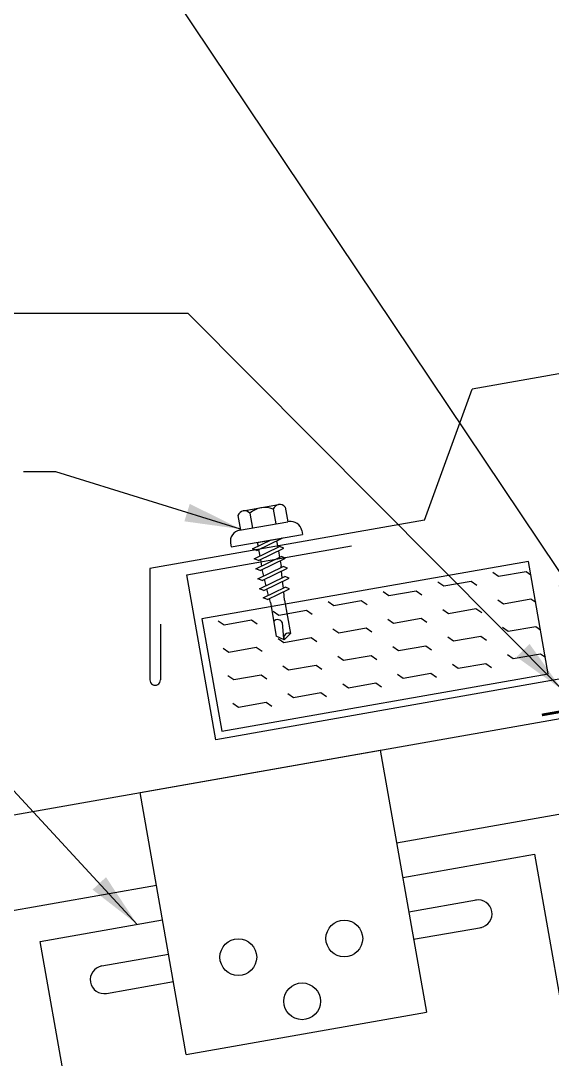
# Model space of a CAD drawing. Header units: inches. Extents: x 4.9 to 41.2, y 6.3 to 41.2.
# Drawn here: x 18.88 to 23.65, y 21 to 30.32 of the extents above; entities that cross this region are included whole.
import ezdxf

# ---------------------------------------------------------------- set-up
doc = ezdxf.new("R2010")
doc.units = ezdxf.units.IN
doc.header["$MEASUREMENT"] = 0
for name, color, linetype in [('CLIP', 5, 'Continuous'), ('CLO', 3, 'Continuous'), ('DIM', 7, 'Continuous'), ('FASTENER', 9, 'Continuous'), ('HATCH', 8, 'Continuous'), ('PANEL', 11, 'Continuous'), ('THERMAL', 3, 'Continuous'), ('TRIM', 6, 'Continuous')]:
    doc.layers.add(name, color=color, linetype=linetype)
doc.styles.add('TEXT1', font='ROMANS.shx', dxfattribs={"width": 0.75, "height": 0.375})
doc.dimstyles.new('DETAIL$7', dxfattribs={"dimscale": 4, "dimtxt": 0.09375, "dimasz": 0.125, "dimexe": 0.0625, "dimexo": 0.125, "dimgap": 0.0625, "dimtad": 1, "dimdec": 4, "dimzin": 3, "dimdsep": 46, "dimlunit": 4, "dimtxsty": 'TEXT1', "dimblk": 'ARCHTICK', "dimcen": 0.0625, "dimclrd": 7, "dimclre": 7, "dimclrt": 2, "dimadec": 0, "dimazin": 0, "dimtfac": 0.59375, "dimtdec": 4, "dimtmove": 0, "dimatfit": 3, "dimfxl": 0, "dimfrac": 2, "dimtolj": 1, "dimtzin": 3, "dimarcsym": 0})

# ---------------------------------------------------------------- blocks, each defined once
blk = doc.blocks.new('A$C40D92978')
at = {"layer": 'CLO'}
blk.add_lwpolyline([(1.0744, 2.4192), (2.1552, 2.6098, -0.414214), (2.2595, 2.5368), (2.3487, 2.031, -0.414214), (2.2757, 1.9268), (1.4681, 1.7844, 0.414214), (1.3951, 1.6801), (1.399, 1.6581, 0.362577), (1.4872, 1.5837), (2.3532, 1.5794, -0.362577), (2.4414, 1.5051), (2.5536, 0.8692, -0.377256), (2.4917, 0.7677), (1.4244, 0.4348)], format="xyb", dxfattribs=at)
at = {"layer": 'CLO', "const_width": 0.0239}
blk.add_lwpolyline([(2.668, 0.22), (1.4986, 0.0138), (1.0484, 2.5509), (0.0021, 2.3664)], dxfattribs=at)
blk = doc.blocks.new('MB_DW4')
at = {"layer": 'FASTENER'}
for p, q in [((-0.2171, 0.3051), (-0.2171, 0.1712)), ((-0.1627, 0.3366), (0.1592, 0.3366)), ((-0.1083, 0.3051), (-0.1083, 0.1712)), ((0.1048, 0.3051), (0.1048, 0.1712)), ((0.2136, 0.3051), (0.2136, 0.1712)), ((-0.2257, 0.1712), (0.2136, 0.1712)), ((-0.3257, 0.0712), (-0.3257, 0.0369)), ((-0.3257, 0.0369), (0.3222, 0.0369)), ((-0.141, -0.014), (0.0373, 0.0369)), ((-0.1053, -0.0341), (0.1375, 0.0352)), ((-0.088, 0.0369), (-0.088, 0.0011)), ((-0.088, 0.0369), (0.0845, 0.0369)), ((0.0845, 0.0369), (0.1344, 0.0369)), ((0.0845, 0.0201), (0.0845, -0.0405)), ((0.1375, 0.0352), (0.1344, 0.0369)), ((0.3222, 0.0712), (0.3222, 0.0369)), ((-0.1053, -0.0341), (-0.141, -0.014)), ((-0.141, -0.1049), (0.1018, -0.0356)), ((-0.1053, -0.125), (0.1375, -0.0557)), ((-0.088, -0.0292), (-0.088, -0.0898)), ((0.0845, -0.0708), (0.0845, -0.1314)), ((0.1375, -0.0557), (0.1018, -0.0356)), ((-0.1053, -0.125), (-0.141, -0.1049)), ((-0.141, -0.1958), (0.1018, -0.1265)), ((-0.1053, -0.2159), (0.1375, -0.1466)), ((-0.088, -0.1201), (-0.088, -0.1807)), ((0.0845, -0.1617), (0.0845, -0.211)), ((0.1375, -0.1466), (0.1018, -0.1265)), ((-0.1053, -0.2159), (-0.141, -0.1958)), ((-0.141, -0.2867), (0.1018, -0.2174)), ((-0.1053, -0.3068), (0.1375, -0.2375)), ((-0.0838, -0.2704), (-0.088, -0.211)), ((0.0771, -0.3153), (0.0815, -0.2535)), ((0.0837, -0.2226), (0.0845, -0.211)), ((0.1375, -0.2375), (0.1018, -0.2174)), ((-0.1053, -0.3068), (-0.141, -0.2867)), ((-0.141, -0.3776), (0.1018, -0.3083)), ((-0.1053, -0.3977), (0.1375, -0.3284)), ((-0.0775, -0.3595), (-0.0817, -0.3001)), ((0.0706, -0.4081), (0.075, -0.3463)), ((0.1375, -0.3284), (0.1018, -0.3083)), ((-0.1053, -0.3977), (-0.141, -0.3776)), ((-0.122, -0.4631), (0.0885, -0.403)), ((-0.0864, -0.4832), (-0.122, -0.4631)), ((-0.0864, -0.4832), (0.1242, -0.4231)), ((-0.0712, -0.4486), (-0.0754, -0.3892)), ((0.063, -0.5152), (0.0684, -0.439)), ((0.1242, -0.4231), (0.0885, -0.403)), ((-0.0665, -0.5155), (-0.0691, -0.4783)), ((-0.0665, -0.5155), (-0.0665, -0.82)), ((0.063, -0.5159), (0.063, -0.82)), ((-0.0031, -0.8538), (0.009, -0.7138)), ((-0.0017, -0.8656), (-0.0665, -0.82)), ((-0.0017, -0.8656), (0.063, -0.82))]:
    blk.add_line(p, q, dxfattribs=at)
for centre, radius, start, end in [((-0.1627, 0.2738), 0.0628, 29.87542, 150.12458), ((-0.0017, 0.141), 0.1956, 56.99743, 123.00257), ((0.1592, 0.2738), 0.0628, 29.87542, 150.12458), ((-0.2257, 0.0712), 0.1, 90, 180), ((0.2222, 0.0712), 0.1, 0, 90), ((0.073, -0.5159), 0.01, 175.94836, 180), ((-0.0363, -0.7227), 0.0461, 11.14455, 130.906), ((0.039, -0.8547), 0.0422, 55.45845, 194.84539)]:
    blk.add_arc(centre, radius, start, end, dxfattribs=at)
blk = doc.blocks.new('*X6')
at = {"color": 0}
for p, q in [((1.25, 1), (1.2942, 1.0442)), ((1.75, 1), (1.7942, 1.0442)), ((2.25, 1), (2.2942, 1.0442)), ((2.75, 1), (2.7942, 1.0442)), ((3.25, 1), (3.2942, 1.0442)), ((3.75, 1), (3.7942, 1.0442)), ((0.9629, 0.9629), (1, 1)), ((1, 1), (1.25, 1)), ((1.4558, 0.9558), (1.5, 1)), ((1.5, 1), (1.75, 1)), ((1.9558, 0.9558), (2, 1)), ((2, 1), (2.25, 1)), ((2.4558, 0.9558), (2.5, 1)), ((2.5, 1), (2.75, 1)), ((2.9558, 0.9558), (3, 1)), ((3, 1), (3.25, 1)), ((3.4558, 0.9558), (3.5, 1)), ((3.5, 1), (3.75, 1)), ((0.9629, 0.7129), (1, 0.75)), ((1, 0.75), (1.25, 0.75)), ((1.25, 0.75), (1.2942, 0.7942)), ((1.4558, 0.7058), (1.5, 0.75)), ((1.5, 0.75), (1.75, 0.75)), ((1.75, 0.75), (1.7942, 0.7942)), ((1.9558, 0.7058), (2, 0.75)), ((2, 0.75), (2.25, 0.75)), ((2.25, 0.75), (2.2942, 0.7942)), ((2.4558, 0.7058), (2.5, 0.75)), ((2.5, 0.75), (2.75, 0.75)), ((2.75, 0.75), (2.7942, 0.7942)), ((2.9558, 0.7058), (3, 0.75)), ((3, 0.75), (3.25, 0.75)), ((3.25, 0.75), (3.2942, 0.7942)), ((3.4558, 0.7058), (3.5, 0.75)), ((3.5, 0.75), (3.75, 0.75)), ((3.75, 0.75), (3.7942, 0.7942)), ((0.9629, 0.4629), (1, 0.5)), ((1, 0.5), (1.25, 0.5)), ((1.25, 0.5), (1.2942, 0.5442)), ((1.4558, 0.4558), (1.5, 0.5)), ((1.5, 0.5), (1.75, 0.5)), ((1.75, 0.5), (1.7942, 0.5442)), ((1.9558, 0.4558), (2, 0.5)), ((2, 0.5), (2.25, 0.5)), ((2.25, 0.5), (2.2942, 0.5442)), ((2.4558, 0.4558), (2.5, 0.5)), ((2.5, 0.5), (2.75, 0.5)), ((2.75, 0.5), (2.7942, 0.5442)), ((2.9558, 0.4558), (3, 0.5)), ((3, 0.5), (3.25, 0.5)), ((3.25, 0.5), (3.2942, 0.5442)), ((3.4558, 0.4558), (3.5, 0.5)), ((3.5, 0.5), (3.75, 0.5)), ((3.75, 0.5), (3.7942, 0.5442)), ((1.25, 0.25), (1.2942, 0.2942)), ((1.75, 0.25), (1.7942, 0.2942)), ((2.25, 0.25), (2.2942, 0.2942)), ((2.75, 0.25), (2.7942, 0.2942)), ((3.25, 0.25), (3.2942, 0.2942)), ((3.75, 0.25), (3.7942, 0.2942)), ((0.9629, 0.2129), (1, 0.25)), ((1, 0.25), (1.25, 0.25)), ((1.4558, 0.2058), (1.5, 0.25)), ((1.5, 0.25), (1.75, 0.25)), ((1.9558, 0.2058), (2, 0.25)), ((2, 0.25), (2.25, 0.25)), ((2.4558, 0.2058), (2.5, 0.25)), ((2.5, 0.25), (2.75, 0.25)), ((2.9558, 0.2058), (3, 0.25)), ((3, 0.25), (3.25, 0.25)), ((3.4558, 0.2058), (3.5, 0.25)), ((3.5, 0.25), (3.75, 0.25))]:
    blk.add_line(p, q, dxfattribs=at)
blk = doc.blocks.new('_ArchTick')
at = {"color": 0, "linetype": 'ByBlock', "const_width": 0.15}
blk.add_lwpolyline([(-0.5, -0.5), (0.5, 0.5)], dxfattribs=at)

msp = doc.modelspace()

# ---------------------------------------------------------------- linework, layer by layer
at = {"layer": 'CLIP'}
for p, q in [((19.95472, 23.39333), (22.10801, 23.77301)), ((22.10801, 23.77301), (22.52197, 21.42531)), ((20.36869, 21.04562), (19.95472, 23.39333)), ((22.30923, 22.63179), (23.49096, 22.84017)), ((23.49096, 22.84017), (24.11933, 19.2765)), ((22.3635, 22.32404), (22.97168, 22.43128)), ((19.05932, 22.05875), (20.15595, 22.25211)), ((22.40691, 22.07784), (23.01509, 22.18508)), ((19.68769, 18.49509), (19.05932, 22.05875)), ((19.61054, 21.83862), (20.21021, 21.94436)), ((19.65396, 21.59242), (20.25363, 21.69816)), ((20.36869, 21.04562), (22.52197, 21.42531))]:
    msp.add_line(p, q, dxfattribs=at)
for centre in [(21.78534, 22.08518), (20.8352, 21.91765), (21.40743, 21.5217)]:
    msp.add_circle(centre, 0.1648, dxfattribs=at)
for centre, start, end in [((22.98487, 22.30668), 280, 100), ((19.63225, 21.71552), 100, 280)]:
    msp.add_arc(centre, 0.125, start, end, dxfattribs=at)
at = {"layer": 'PANEL'}
for p, q in [((26.71594, 23.72646), (22.25491, 22.93986)), ((20.10163, 22.56018), (7.99755, 20.42591))]:
    msp.add_line(p, q, dxfattribs=at)
msp.add_lwpolyline([(7.85064, 21.25905), (26.56904, 24.55961)], dxfattribs=at)
at = {"layer": 'THERMAL', "color": 8}
msp.add_lwpolyline([(23.61407, 24.4598), (23.43643, 25.46726), (20.50948, 24.95116), (20.68712, 23.9437)], close=True, dxfattribs=at)
at = {"layer": 'TRIM'}
for p, q in [((28.92038, 28.06869), (22.93219, 27.01281)), ((22.50467, 25.83819), (22.93219, 27.01281)), ((22.50467, 25.83819), (20.04265, 25.40407)), ((20.04265, 25.40407), (20.04265, 24.40407)), ((20.1364, 24.90407), (20.1364, 24.40407))]:
    msp.add_line(p, q, dxfattribs=at)
msp.add_lwpolyline([(25.12404, 25.04087), (24.57365, 24.56304), (20.63442, 23.86845), (20.37395, 25.34566), (21.85116, 25.60613)], dxfattribs=at)
msp.add_arc((20.08953, 24.4036), 0.04688, 179.420936, 0.579064, dxfattribs=at)

# ---------------------------------------------------------------- block references
at = {"layer": 'CLO'}
msp.add_blockref('A$C40D92978', (23.5546, 21.72358), dxfattribs=at)
at = {"layer": 'FASTENER', "rotation": 10}
msp.add_blockref('MB_DW4', (21.09857, 25.61709), dxfattribs=at)
at = {"layer": 'HATCH', "extrusion": (0, 0, -1), "zscale": -1, "rotation": 349.9999999999997}
msp.add_blockref('*X6', (-24.57365, 24.56304), dxfattribs=at)

# ---------------------------------------------------------------- leaders
at = {"layer": 'DIM'}
for points in [[(24.04776, 24.87794), (19.51216, 31.64858), (18.93466, 31.64858)], [(23.74073, 24.31397), (20.38592, 27.69074), (16.33632, 27.69074)], [(20.85334, 25.75742), (19.1985, 26.26963), (18.90844, 26.26963)]]:
    msp.add_leader(points, dimstyle='DETAIL$7', dxfattribs=at)
msp.add_leader([(19.92811, 22.21194), (17.60462, 24.72575), (17.35811, 24.72575)], dimstyle='DETAIL$7', override={"dimgap": 0.0625, "dimtad": 0}, dxfattribs=at)

doc.saveas('drawing.dxf')
